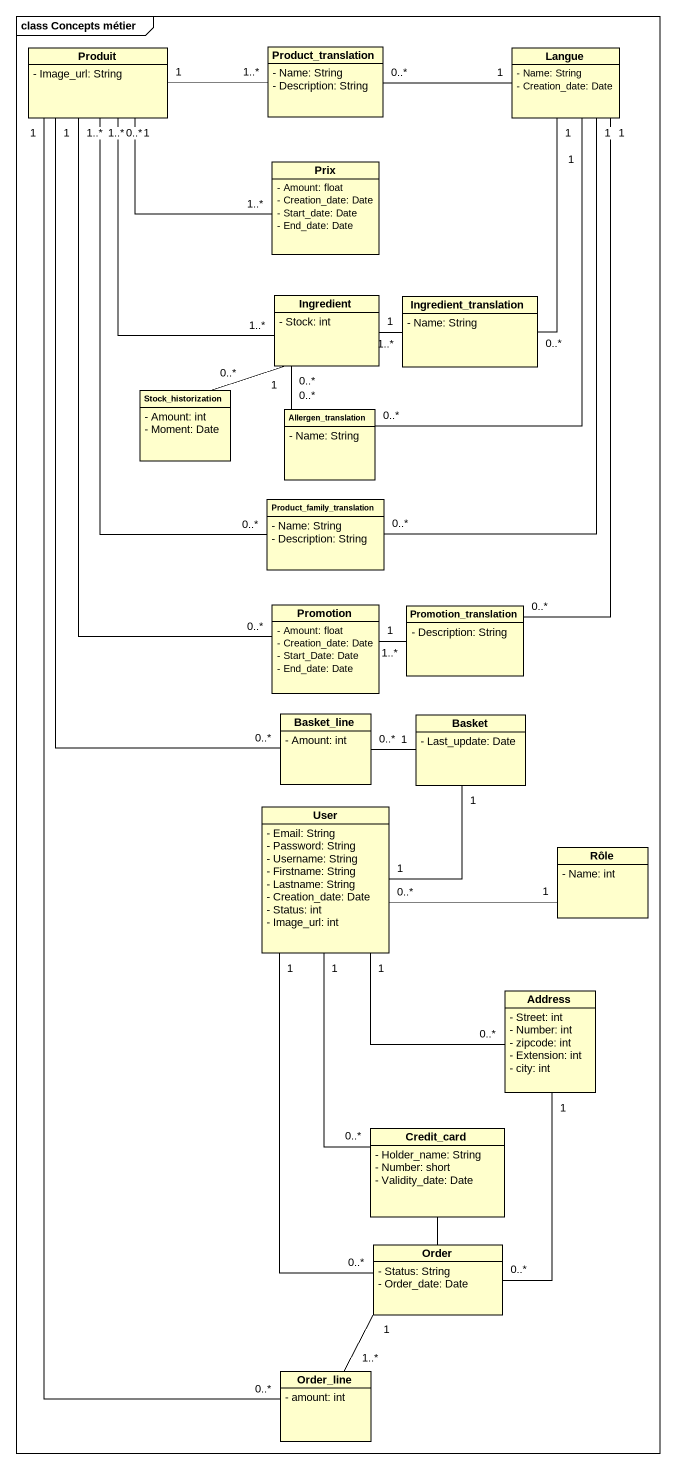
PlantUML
@startuml
mainframe class Concepts métier
hide circle
hide empty members
skinparam classAttributeIconSize 0
class Produit {
  - Image_url: String
}
class Product_translation {
  - Name: String
  - Description: String
}
class Langue {
  - Name: String
  - Creation_date: Date
}
class Prix {
  - Amount: float
  - Creation_date: Date
  - Start_date: Date
  - End_date: Date
}
class Ingredient {
  - Stock: int
}
class Ingredient_translation {
  - Name: String
}
class Stock_historization {
  - Amount: int
  - Moment: Date
}
class Allergen_translation {
  - Name: String
}
class Product_family_translation {
  - Name: String
  - Description: String
}
class Promotion {
  - Amount: float
  - Creation_date: Date
  - Start_Date: Date
  - End_date: Date
}
class Promotion_translation {
  - Description: String
}
class Basket_line {
  - Amount: int
}
class Basket {
  - Last_update: Date
}
class User {
  - Email: String
  - Password: String
  - Username: String
  - Firstname: String
  - Lastname: String
  - Creation_date: Date
  - Status: int
  - Image_url: int
}
class Rôle {
  - Name: int
}
class Address {
  - Street: int
  - Number: int
  - zipcode: int
  - Extension: int
  - city: int
}
class Credit_card {
  - Holder_name: String
  - Number: short
  - Validity_date: Date
}
class Order {
  - Status: String
  - Order_date: Date
}
class Order_line {
  - amount: int
}
Produit "1" -right- "1..*" Product_translation
Product_translation "0..*" -right- "1" Langue
Prix "1..*" -left- "1" Produit
Ingredient "1..*" -up- "0..*" Produit
Ingredient "1" -right- "1..*" Ingredient_translation
Ingredient "1" -- "0..*" Stock_historization
Ingredient "0..*" -- "0..*" Allergen_translation
Ingredient_translation "0..*" -up- "1" Langue
Allergen_translation "0..*" -up- "1" Langue
Product_family_translation "0..*" -up- "1..*" Produit
Product_family_translation "0..*" -up- "1" Langue
Promotion "0..*" -up- "1..*" Produit
Promotion "1" -right- "1..*" Promotion_translation
Promotion_translation "0..*" -up- "1" Langue
Basket_line "0..*" -up- "1" Produit
Basket "1" -left- "0..*" Basket_line
User "1" -up- "1" Basket
User "0..*" -right- "1" Rôle
User "1" -- "0..*" Address
User "1" -- "0..*" Credit_card
User "1" -- "0..*" Order
Order "0..*" -up- "1" Address
Order -up- Credit_card
Order_line "0..*" -up- "1" Produit
Order_line "1..*" -up- "1" Order
@enduml
